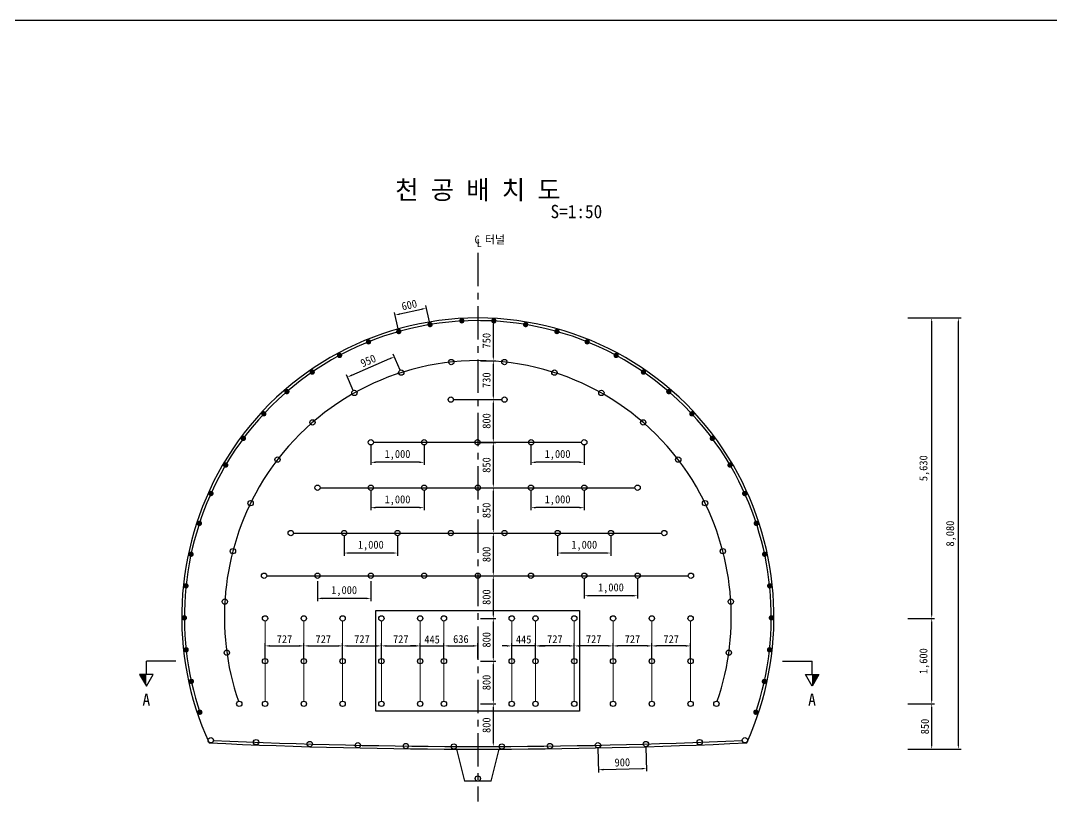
# Model space of a CAD drawing. Header units: millimetres. Extents: x -114429 to 52969, y -22900 to 28700.
# Drawn here: x -37170 to -17851, y 13958 to 28700 of the extents above; entities that cross this region are included whole.
import ezdxf
from ezdxf.enums import TextEntityAlignment as Align

# ---------------------------------------------------------------- set-up
doc = ezdxf.new("R2010")
doc.units = ezdxf.units.MM
doc.header["$LTSCALE"] = 500
doc.header["$PDMODE"] = 1
doc.linetypes.add('A-CENTR01', pattern=[2, 1.25, -0.25, 0.25, -0.25])
for name, color, linetype in [('CS-BLST', 4, 'Continuous'), ('CS-BLST-LIN1', 2, 'Continuous'), ('CS-BLST-LIN3', 2, 'Continuous'), ('CS-BLST-TEX1', 6, 'Continuous'), ('CS-CNTL', 1, 'A-CENTR01'), ('CS-DIMS', 1, 'Continuous'), ('CS-EXCV', 3, 'E-DIGLN01'), ('CS-MISC', 2, 'Continuous'), ('CS-SYMB', 2, 'Continuous'), ('CS-TEX1', 6, 'Continuous'), ('CS-TEXT', 3, 'Continuous'), ('CX-PAPR', 2, 'Continuous')]:
    doc.layers.add(name, color=color, linetype=linetype)
doc.styles.add('굴림체', font='')
doc.styles.get('굴림체').set_extended_font_data('GulimChe')
doc.linetypes.add('E-DIGLN01', pattern='A,0.9,-0.2,[19,kscals.shx,S=0.1,R=180,X=0,Y=0],0.9', length=2)
doc.dimstyles.new('DIM01-50', dxfattribs={"dimscale": 50, "dimtxt": 3, "dimasz": 1.8, "dimexe": 1, "dimexo": 1, "dimgap": 1, "dimtad": 1, "dimdec": 0, "dimzin": 9, "dimdsep": 46, "dimlunit": 6, "dimtxsty": '굴림체', "dimcen": 2.5, "dimclrt": 3, "dimadec": 4, "dimazin": 0, "dimtfac": 1, "dimtdec": 0, "dimtmove": 2, "dimatfit": 3, "dimfxl": 1, "dimtolj": 1, "dimtzin": 0, "dimarcsym": 0})

# ---------------------------------------------------------------- blocks, each defined once
blk = doc.blocks.new('*D493')
at = {"layer": 'CS-DIMS', "color": 0, "lineweight": -2, "transparency": 16777216}
for p, q in [((-28550, 18298), (-28260, 18298)), ((-28310, 18208), (-28310, 17588)), ((-28550, 17498), (-28260, 17498))]:
    blk.add_line(p, q, dxfattribs=at)
at = {"layer": 'CS-DIMS', "color": 0, "transparency": 16777216}
for points in [[(-28325, 18208), (-28295, 18208), (-28310, 18298)], [(-28325, 17588), (-28295, 17588), (-28310, 17498)]]:
    blk.add_solid(points, dxfattribs=at)
at = {"layer": 'Defpoints', "color": 0, "transparency": 16777216}
for p in [(-28600, 18298), (-28600, 17498), (-28310, 17498)]:
    blk.add_point(p, dxfattribs=at)
at = {"layer": 'CS-DIMS', "color": 3, "transparency": 16777216, "insert": (-28437, 17898), "char_height": 150, "attachment_point": 5, "rotation": 90, "style": '굴림체'}
blk.add_mtext('\\A1;800', dxfattribs=at)
blk = doc.blocks.new('SECB_L1')
at = {"layer": 'CS-SYMB'}
for p in [(-11.1, 4.99), (0, 0)]:
    blk.add_line(p, (-11.1, 0), dxfattribs=at)
blk.add_lwpolyline([(-11.1, 9.41), (-8.6, 4.99), (-13.6, 4.99)], close=True, dxfattribs=at)
blk.add_solid([(-11.1, 9.41), (-11.1, 9.41), (-11.1, 4.99), (-13.6, 4.99)], dxfattribs=at)
at = {"layer": 'CS-TEX1', "style": '굴림체', "flags": 4}
for tag, rotation in [('A_090', 270), ('A_270', 90), ('A_180', 180)]:
    blk.add_attdef(tag, text='', height=5, rotation=rotation, dxfattribs=at).set_placement((-10.79, 14), align=Align.MIDDLE)
blk.add_attdef('A_000', text='', height=4.5, dxfattribs=at).set_placement((-11.1, 14.41), align=Align.MIDDLE)
blk = doc.blocks.new('*D494')
at = {"layer": 'CS-DIMS', "color": 0, "lineweight": -2, "transparency": 16777216}
for p, q in [((-28550, 16698), (-28260, 16698)), ((-28310, 16608), (-28310, 15988)), ((-28550, 15898), (-28260, 15898))]:
    blk.add_line(p, q, dxfattribs=at)
at = {"layer": 'CS-DIMS', "color": 0, "transparency": 16777216}
for points in [[(-28325, 16608), (-28295, 16608), (-28310, 16698)], [(-28325, 15988), (-28295, 15988), (-28310, 15898)]]:
    blk.add_solid(points, dxfattribs=at)
at = {"layer": 'Defpoints', "color": 0, "transparency": 16777216}
for p in [(-28600, 16698), (-28600, 15898), (-28310, 15898)]:
    blk.add_point(p, dxfattribs=at)
at = {"layer": 'CS-DIMS', "color": 3, "transparency": 16777216, "insert": (-28437, 16298), "char_height": 150, "attachment_point": 5, "rotation": 90, "style": '굴림체'}
blk.add_mtext('\\A1;800', dxfattribs=at)
blk = doc.blocks.new('*D495')
at = {"layer": 'CS-DIMS', "color": 0, "lineweight": -2, "transparency": 16777216}
for p, q in [((-28550, 17498), (-28260, 17498)), ((-28310, 17408), (-28310, 16788)), ((-28550, 16698), (-28260, 16698))]:
    blk.add_line(p, q, dxfattribs=at)
at = {"layer": 'CS-DIMS', "color": 0, "transparency": 16777216}
for points in [[(-28325, 17408), (-28295, 17408), (-28310, 17498)], [(-28325, 16788), (-28295, 16788), (-28310, 16698)]]:
    blk.add_solid(points, dxfattribs=at)
at = {"layer": 'Defpoints', "color": 0, "transparency": 16777216}
for p in [(-28600, 17498), (-28600, 16698), (-28310, 16698)]:
    blk.add_point(p, dxfattribs=at)
at = {"layer": 'CS-DIMS', "color": 3, "transparency": 16777216, "insert": (-28437, 17098), "char_height": 150, "attachment_point": 5, "rotation": 90, "style": '굴림체'}
blk.add_mtext('\\A1;800', dxfattribs=at)
blk = doc.blocks.new('*D496')
at = {"layer": 'CS-DIMS', "color": 0, "lineweight": -2, "transparency": 16777216}
for p, q in [((-31861, 16748), (-31861, 17034)), ((-31134, 16748), (-31134, 17034)), ((-31771, 16984), (-31224, 16984))]:
    blk.add_line(p, q, dxfattribs=at)
at = {"layer": 'CS-DIMS', "color": 0, "transparency": 16777216}
for points in [[(-31771, 16999), (-31771, 16969), (-31861, 16984)], [(-31224, 16999), (-31224, 16969), (-31134, 16984)]]:
    blk.add_solid(points, dxfattribs=at)
at = {"layer": 'Defpoints', "color": 0, "transparency": 16777216}
for p in [(-31134, 16984), (-31861, 16698), (-31134, 16698)]:
    blk.add_point(p, dxfattribs=at)
at = {"layer": 'CS-DIMS', "color": 3, "transparency": 16777216, "insert": (-31497, 17111), "char_height": 150, "attachment_point": 5, "style": '굴림체'}
blk.add_mtext('\\A1;727', dxfattribs=at)
blk = doc.blocks.new('*D497')
at = {"layer": 'CS-DIMS', "color": 0, "lineweight": -2, "transparency": 16777216}
for p, q in [((-30092, 22923), (-30161, 23232)), ((-30062, 23203), (-29653, 23294)), ((-29507, 23054), (-29576, 23362))]:
    blk.add_line(p, q, dxfattribs=at)
at = {"layer": 'CS-DIMS', "color": 0, "transparency": 16777216}
for points in [[(-30066, 23217), (-30059, 23188), (-30150, 23183)], [(-29656, 23309), (-29649, 23279), (-29565, 23313)]]:
    blk.add_solid(points, dxfattribs=at)
at = {"layer": 'Defpoints', "color": 0, "transparency": 16777216}
for p in [(-29565, 23313), (-29496, 23005), (-30081, 22874)]:
    blk.add_point(p, dxfattribs=at)
at = {"layer": 'CS-DIMS', "color": 3, "transparency": 16777216, "insert": (-29885, 23372), "char_height": 150, "attachment_point": 5, "rotation": 12.5481, "style": '굴림체'}
blk.add_mtext('\\A1;600', dxfattribs=at)
blk = doc.blocks.new('*D498')
at = {"layer": 'CS-DIMS', "color": 0, "lineweight": -2, "transparency": 16777216}
for p, q in [((-30056, 22151), (-30185, 22448)), ((-30961, 22056), (-30247, 22366)), ((-30935, 21769), (-31064, 22066))]:
    blk.add_line(p, q, dxfattribs=at)
at = {"layer": 'CS-DIMS', "color": 0, "transparency": 16777216}
for points in [[(-30253, 22380), (-30241, 22352), (-30165, 22402)], [(-30967, 22070), (-30955, 22042), (-31044, 22020)]]:
    blk.add_solid(points, dxfattribs=at)
at = {"layer": 'Defpoints', "color": 0, "transparency": 16777216}
for p in [(-30165, 22402), (-30036, 22105), (-30915, 21723)]:
    blk.add_point(p, dxfattribs=at)
at = {"layer": 'CS-DIMS', "color": 3, "transparency": 16777216, "insert": (-30655, 22327), "char_height": 150, "attachment_point": 5, "rotation": 23.4854, "style": '굴림체'}
blk.add_mtext('\\A1;950', dxfattribs=at)
blk = doc.blocks.new('*D500')
at = {"layer": 'CS-DIMS', "color": 0, "lineweight": -2, "transparency": 16777216}
for p, q in [((-28550, 15898), (-28260, 15898)), ((-28310, 15808), (-28310, 15188)), ((-28550, 15098), (-28260, 15098))]:
    blk.add_line(p, q, dxfattribs=at)
at = {"layer": 'CS-DIMS', "color": 0, "transparency": 16777216}
for points in [[(-28325, 15808), (-28295, 15808), (-28310, 15898)], [(-28325, 15188), (-28295, 15188), (-28310, 15098)]]:
    blk.add_solid(points, dxfattribs=at)
at = {"layer": 'Defpoints', "color": 0, "transparency": 16777216}
for p in [(-28600, 15898), (-28600, 15098), (-28310, 15098)]:
    blk.add_point(p, dxfattribs=at)
at = {"layer": 'CS-DIMS', "color": 3, "transparency": 16777216, "insert": (-28437, 15498), "char_height": 150, "attachment_point": 5, "rotation": 90, "style": '굴림체'}
blk.add_mtext('\\A1;800', dxfattribs=at)
blk = doc.blocks.new('*D504')
at = {"layer": 'CS-DIMS', "color": 0, "lineweight": -2, "transparency": 16777216}
for p, q in [((-20544, 15898), (-20044, 15898)), ((-20094, 15138), (-20094, 15808)), ((-20544, 15048), (-20044, 15048))]:
    blk.add_line(p, q, dxfattribs=at)
at = {"layer": 'CS-DIMS', "color": 0, "transparency": 16777216}
for points in [[(-20109, 15808), (-20079, 15808), (-20094, 15898)], [(-20109, 15138), (-20079, 15138), (-20094, 15048)]]:
    blk.add_solid(points, dxfattribs=at)
at = {"layer": 'Defpoints', "color": 0, "transparency": 16777216}
for p in [(-20594, 15898), (-20094, 15898), (-20594, 15048)]:
    blk.add_point(p, dxfattribs=at)
at = {"layer": 'CS-DIMS', "color": 3, "transparency": 16777216, "insert": (-20221, 15473), "char_height": 150, "attachment_point": 5, "rotation": 90, "style": '굴림체'}
blk.add_mtext('\\A1;850', dxfattribs=at)
blk = doc.blocks.new('*D505')
at = {"layer": 'CS-DIMS', "color": 0, "lineweight": -2, "transparency": 16777216}
for p, q in [((-20044, 23128), (-19544, 23128)), ((-19594, 15138), (-19594, 23038)), ((-20044, 15048), (-19544, 15048))]:
    blk.add_line(p, q, dxfattribs=at)
at = {"layer": 'CS-DIMS', "color": 0, "transparency": 16777216}
for points in [[(-19609, 23038), (-19579, 23038), (-19594, 23128)], [(-19609, 15138), (-19579, 15138), (-19594, 15048)]]:
    blk.add_solid(points, dxfattribs=at)
at = {"layer": 'Defpoints', "color": 0, "transparency": 16777216}
for p in [(-20094, 23128), (-19594, 23128), (-20094, 15048)]:
    blk.add_point(p, dxfattribs=at)
at = {"layer": 'CS-DIMS', "color": 3, "transparency": 16777216, "insert": (-19730, 19088), "char_height": 150, "attachment_point": 5, "rotation": 90, "style": '굴림체'}
blk.add_mtext('\\A1;8,080', dxfattribs=at)
blk = doc.blocks.new('*D506')
at = {"layer": 'CS-DIMS', "color": 0, "lineweight": -2, "transparency": 16777216}
for p, q in [((-20544, 17498), (-20044, 17498)), ((-20094, 15988), (-20094, 17408)), ((-20544, 15898), (-20044, 15898))]:
    blk.add_line(p, q, dxfattribs=at)
at = {"layer": 'CS-DIMS', "color": 0, "transparency": 16777216}
for points in [[(-20109, 17408), (-20079, 17408), (-20094, 17498)], [(-20109, 15988), (-20079, 15988), (-20094, 15898)]]:
    blk.add_solid(points, dxfattribs=at)
at = {"layer": 'Defpoints', "color": 0, "transparency": 16777216}
for p in [(-20594, 17498), (-20094, 17498), (-20594, 15898)]:
    blk.add_point(p, dxfattribs=at)
at = {"layer": 'CS-DIMS', "color": 3, "transparency": 16777216, "insert": (-20230, 16698), "char_height": 150, "attachment_point": 5, "rotation": 90, "style": '굴림체'}
blk.add_mtext('\\A1;1,600', dxfattribs=at)
blk = doc.blocks.new('*D507')
at = {"layer": 'CS-DIMS', "color": 0, "lineweight": -2, "transparency": 16777216}
for p, q in [((-20544, 23128), (-20044, 23128)), ((-20094, 17588), (-20094, 23038)), ((-20544, 17498), (-20044, 17498))]:
    blk.add_line(p, q, dxfattribs=at)
at = {"layer": 'CS-DIMS', "color": 0, "transparency": 16777216}
for points in [[(-20109, 23038), (-20079, 23038), (-20094, 23128)], [(-20109, 17588), (-20079, 17588), (-20094, 17498)]]:
    blk.add_solid(points, dxfattribs=at)
at = {"layer": 'Defpoints', "color": 0, "transparency": 16777216}
for p in [(-20594, 23128), (-20094, 23128), (-20594, 17498)]:
    blk.add_point(p, dxfattribs=at)
at = {"layer": 'CS-DIMS', "color": 3, "transparency": 16777216, "insert": (-20230, 20313), "char_height": 150, "attachment_point": 5, "rotation": 90, "style": '굴림체'}
blk.add_mtext('\\A1;5,630', dxfattribs=at)
blk = doc.blocks.new('*D508')
at = {"layer": 'CS-DIMS', "color": 0, "lineweight": -2, "transparency": 16777216}
for p, q in [((-27106, 19048), (-27106, 18674)), ((-26106, 19048), (-26106, 18674)), ((-26196, 18724), (-27016, 18724))]:
    blk.add_line(p, q, dxfattribs=at)
at = {"layer": 'CS-DIMS', "color": 0, "transparency": 16777216}
for points in [[(-27016, 18739), (-27016, 18709), (-27106, 18724)], [(-26196, 18739), (-26196, 18709), (-26106, 18724)]]:
    blk.add_solid(points, dxfattribs=at)
at = {"layer": 'Defpoints', "color": 0, "transparency": 16777216}
for p in [(-27106, 19098), (-26106, 19098), (-27106, 18724)]:
    blk.add_point(p, dxfattribs=at)
at = {"layer": 'CS-DIMS', "color": 3, "transparency": 16777216, "insert": (-26606, 18861), "char_height": 150, "attachment_point": 5, "style": '굴림체'}
blk.add_mtext('\\A1;1,000', dxfattribs=at)
blk = doc.blocks.new('*D509')
at = {"layer": 'CS-DIMS', "color": 0, "lineweight": -2, "transparency": 16777216}
for p, q in [((-28550, 19098), (-28260, 19098)), ((-28310, 19008), (-28310, 18388)), ((-28550, 18298), (-28260, 18298))]:
    blk.add_line(p, q, dxfattribs=at)
at = {"layer": 'CS-DIMS', "color": 0, "transparency": 16777216}
for points in [[(-28325, 19008), (-28295, 19008), (-28310, 19098)], [(-28325, 18388), (-28295, 18388), (-28310, 18298)]]:
    blk.add_solid(points, dxfattribs=at)
at = {"layer": 'Defpoints', "color": 0, "transparency": 16777216}
for p in [(-28600, 19098), (-28600, 18298), (-28310, 18298)]:
    blk.add_point(p, dxfattribs=at)
at = {"layer": 'CS-DIMS', "color": 3, "transparency": 16777216, "insert": (-28437, 18698), "char_height": 150, "attachment_point": 5, "rotation": 90, "style": '굴림체'}
blk.add_mtext('\\A1;800', dxfattribs=at)
blk = doc.blocks.new('*D510')
at = {"layer": 'CS-DIMS', "color": 0, "lineweight": -2, "transparency": 16777216}
for p, q in [((-28550, 19948), (-28260, 19948)), ((-28310, 19858), (-28310, 19188)), ((-28550, 19098), (-28260, 19098))]:
    blk.add_line(p, q, dxfattribs=at)
at = {"layer": 'CS-DIMS', "color": 0, "transparency": 16777216}
for points in [[(-28325, 19858), (-28295, 19858), (-28310, 19948)], [(-28325, 19188), (-28295, 19188), (-28310, 19098)]]:
    blk.add_solid(points, dxfattribs=at)
at = {"layer": 'Defpoints', "color": 0, "transparency": 16777216}
for p in [(-28600, 19948), (-28600, 19098), (-28310, 19098)]:
    blk.add_point(p, dxfattribs=at)
at = {"layer": 'CS-DIMS', "color": 3, "transparency": 16777216, "insert": (-28437, 19523), "char_height": 150, "attachment_point": 5, "rotation": 90, "style": '굴림체'}
blk.add_mtext('\\A1;850', dxfattribs=at)
blk = doc.blocks.new('*D511')
at = {"layer": 'CS-DIMS', "color": 0, "lineweight": -2, "transparency": 16777216}
for p, q in [((-28550, 21598), (-28260, 21598)), ((-28310, 21508), (-28310, 20888)), ((-28550, 20798), (-28260, 20798))]:
    blk.add_line(p, q, dxfattribs=at)
at = {"layer": 'CS-DIMS', "color": 0, "transparency": 16777216}
for points in [[(-28325, 21508), (-28295, 21508), (-28310, 21598)], [(-28325, 20888), (-28295, 20888), (-28310, 20798)]]:
    blk.add_solid(points, dxfattribs=at)
at = {"layer": 'Defpoints', "color": 0, "transparency": 16777216}
for p in [(-28600, 21598), (-28600, 20798), (-28310, 20798)]:
    blk.add_point(p, dxfattribs=at)
at = {"layer": 'CS-DIMS', "color": 3, "transparency": 16777216, "insert": (-28437, 21198), "char_height": 150, "attachment_point": 5, "rotation": 90, "style": '굴림체'}
blk.add_mtext('\\A1;800', dxfattribs=at)
blk = doc.blocks.new('*D512')
at = {"layer": 'CS-DIMS', "color": 0, "lineweight": -2, "transparency": 16777216}
for p, q in [((-28550, 20798), (-28260, 20798)), ((-28310, 20708), (-28310, 20038)), ((-28550, 19948), (-28260, 19948))]:
    blk.add_line(p, q, dxfattribs=at)
at = {"layer": 'CS-DIMS', "color": 0, "transparency": 16777216}
for points in [[(-28325, 20708), (-28295, 20708), (-28310, 20798)], [(-28325, 20038), (-28295, 20038), (-28310, 19948)]]:
    blk.add_solid(points, dxfattribs=at)
at = {"layer": 'Defpoints', "color": 0, "transparency": 16777216}
for p in [(-28600, 20798), (-28600, 19948), (-28310, 19948)]:
    blk.add_point(p, dxfattribs=at)
at = {"layer": 'CS-DIMS', "color": 3, "transparency": 16777216, "insert": (-28437, 20373), "char_height": 150, "attachment_point": 5, "rotation": 90, "style": '굴림체'}
blk.add_mtext('\\A1;850', dxfattribs=at)
blk = doc.blocks.new('*D513')
at = {"layer": 'CS-DIMS', "color": 0, "lineweight": -2, "transparency": 16777216}
for p, q in [((-28550, 22328), (-28260, 22328)), ((-28310, 22238), (-28310, 21688)), ((-28550, 21598), (-28260, 21598))]:
    blk.add_line(p, q, dxfattribs=at)
at = {"layer": 'CS-DIMS', "color": 0, "transparency": 16777216}
for points in [[(-28325, 22238), (-28295, 22238), (-28310, 22328)], [(-28325, 21688), (-28295, 21688), (-28310, 21598)]]:
    blk.add_solid(points, dxfattribs=at)
at = {"layer": 'Defpoints', "color": 0, "transparency": 16777216}
for p in [(-28600, 22328), (-28600, 21598), (-28310, 21598)]:
    blk.add_point(p, dxfattribs=at)
at = {"layer": 'CS-DIMS', "color": 3, "transparency": 16777216, "insert": (-28437, 21963), "char_height": 150, "attachment_point": 5, "rotation": 90, "style": '굴림체'}
blk.add_mtext('\\A1;730', dxfattribs=at)
blk = doc.blocks.new('*D514')
at = {"layer": 'CS-DIMS', "color": 0, "lineweight": -2, "transparency": 16777216}
for p, q in [((-28550, 23078), (-28260, 23078)), ((-28310, 22988), (-28310, 22418)), ((-28550, 22328), (-28260, 22328))]:
    blk.add_line(p, q, dxfattribs=at)
at = {"layer": 'CS-DIMS', "color": 0, "transparency": 16777216}
for points in [[(-28325, 22988), (-28295, 22988), (-28310, 23078)], [(-28325, 22418), (-28295, 22418), (-28310, 22328)]]:
    blk.add_solid(points, dxfattribs=at)
at = {"layer": 'Defpoints', "color": 0, "transparency": 16777216}
for p in [(-28600, 23078), (-28600, 22328), (-28310, 22328)]:
    blk.add_point(p, dxfattribs=at)
at = {"layer": 'CS-DIMS', "color": 3, "transparency": 16777216, "insert": (-28437, 22703), "char_height": 150, "attachment_point": 5, "rotation": 90, "style": '굴림체'}
blk.add_mtext('\\A1;750', dxfattribs=at)
blk = doc.blocks.new('*D515')
at = {"layer": 'CS-DIMS', "color": 0, "lineweight": -2, "transparency": 16777216}
for p, q in [((-26349, 15072), (-26337, 14613)), ((-25449, 15095), (-25437, 14636)), ((-26248, 14666), (-25528, 14684))]:
    blk.add_line(p, q, dxfattribs=at)
at = {"layer": 'CS-DIMS', "color": 0, "transparency": 16777216}
for points in [[(-25529, 14699), (-25528, 14669), (-25438, 14686)], [(-26249, 14681), (-26248, 14651), (-26338, 14663)]]:
    blk.add_solid(points, dxfattribs=at)
at = {"layer": 'Defpoints', "color": 0, "transparency": 16777216}
for p in [(-26350, 15122), (-25450, 15145), (-25438, 14686)]:
    blk.add_point(p, dxfattribs=at)
at = {"layer": 'CS-DIMS', "color": 3, "transparency": 16777216, "insert": (-25892, 14801), "char_height": 150, "attachment_point": 5, "rotation": 1.4364, "style": '굴림체'}
blk.add_mtext('\\A1;900', dxfattribs=at)
blk = doc.blocks.new('*D516')
at = {"layer": 'CS-DIMS', "color": 0, "lineweight": -2, "transparency": 16777216}
for p, q in [((-31134, 16748), (-31134, 17034)), ((-30407, 16748), (-30407, 17034)), ((-31044, 16984), (-30497, 16984))]:
    blk.add_line(p, q, dxfattribs=at)
at = {"layer": 'CS-DIMS', "color": 0, "transparency": 16777216}
for points in [[(-31044, 16999), (-31044, 16969), (-31134, 16984)], [(-30497, 16999), (-30497, 16969), (-30407, 16984)]]:
    blk.add_solid(points, dxfattribs=at)
at = {"layer": 'Defpoints', "color": 0, "transparency": 16777216}
for p in [(-30407, 16984), (-31134, 16698), (-30407, 16698)]:
    blk.add_point(p, dxfattribs=at)
at = {"layer": 'CS-DIMS', "color": 3, "transparency": 16777216, "insert": (-30771, 17111), "char_height": 150, "attachment_point": 5, "style": '굴림체'}
blk.add_mtext('\\A1;727', dxfattribs=at)
blk = doc.blocks.new('*D517')
at = {"layer": 'CS-DIMS', "color": 0, "lineweight": -2, "transparency": 16777216}
for p, q in [((-30407, 16748), (-30407, 17034)), ((-29680, 16748), (-29680, 17034)), ((-30317, 16984), (-29770, 16984))]:
    blk.add_line(p, q, dxfattribs=at)
at = {"layer": 'CS-DIMS', "color": 0, "transparency": 16777216}
for points in [[(-30317, 16999), (-30317, 16969), (-30407, 16984)], [(-29770, 16999), (-29770, 16969), (-29680, 16984)]]:
    blk.add_solid(points, dxfattribs=at)
at = {"layer": 'Defpoints', "color": 0, "transparency": 16777216}
for p in [(-29680, 16984), (-30407, 16698), (-29680, 16698)]:
    blk.add_point(p, dxfattribs=at)
at = {"layer": 'CS-DIMS', "color": 3, "transparency": 16777216, "insert": (-30044, 17111), "char_height": 150, "attachment_point": 5, "style": '굴림체'}
blk.add_mtext('\\A1;727', dxfattribs=at)
blk = doc.blocks.new('*D518')
at = {"layer": 'CS-DIMS', "color": 0, "lineweight": -2, "transparency": 16777216}
for p, q in [((-29680, 16748), (-29680, 17034)), ((-29236, 16748), (-29236, 17034)), ((-29770, 16984), (-29860, 16984)), ((-29680, 16984), (-29236, 16984)), ((-29146, 16984), (-29056, 16984))]:
    blk.add_line(p, q, dxfattribs=at)
at = {"layer": 'CS-DIMS', "color": 0, "transparency": 16777216}
for points in [[(-29770, 16999), (-29770, 16969), (-29680, 16984)], [(-29146, 16999), (-29146, 16969), (-29236, 16984)]]:
    blk.add_solid(points, dxfattribs=at)
at = {"layer": 'Defpoints', "color": 0, "transparency": 16777216}
for p in [(-29236, 16984), (-29680, 16698), (-29236, 16698)]:
    blk.add_point(p, dxfattribs=at)
at = {"layer": 'CS-DIMS', "color": 3, "transparency": 16777216, "insert": (-29458, 17104), "char_height": 150, "attachment_point": 5, "style": '굴림체'}
blk.add_mtext('\\A1;445', dxfattribs=at)
blk = doc.blocks.new('*D519')
at = {"layer": 'CS-DIMS', "color": 0, "lineweight": -2, "transparency": 16777216}
for p, q in [((-29236, 16748), (-29236, 17034)), ((-28600, 16748), (-28600, 17034)), ((-29146, 16984), (-28690, 16984))]:
    blk.add_line(p, q, dxfattribs=at)
at = {"layer": 'CS-DIMS', "color": 0, "transparency": 16777216}
for points in [[(-29146, 16999), (-29146, 16969), (-29236, 16984)], [(-28690, 16999), (-28690, 16969), (-28600, 16984)]]:
    blk.add_solid(points, dxfattribs=at)
at = {"layer": 'Defpoints', "color": 0, "transparency": 16777216}
for p in [(-28600, 16984), (-29236, 16698), (-28600, 16698)]:
    blk.add_point(p, dxfattribs=at)
at = {"layer": 'CS-DIMS', "color": 3, "transparency": 16777216, "insert": (-28918, 17111), "char_height": 150, "attachment_point": 5, "style": '굴림체'}
blk.add_mtext('\\A1;636', dxfattribs=at)
blk = doc.blocks.new('*D520')
at = {"layer": 'CS-DIMS', "color": 0, "lineweight": -2, "transparency": 16777216}
for p, q in [((-32588, 16748), (-32588, 17034)), ((-31861, 16748), (-31861, 17034)), ((-32498, 16984), (-31951, 16984))]:
    blk.add_line(p, q, dxfattribs=at)
at = {"layer": 'CS-DIMS', "color": 0, "transparency": 16777216}
for points in [[(-32498, 16999), (-32498, 16969), (-32588, 16984)], [(-31951, 16999), (-31951, 16969), (-31861, 16984)]]:
    blk.add_solid(points, dxfattribs=at)
at = {"layer": 'Defpoints', "color": 0, "transparency": 16777216}
for p in [(-31861, 16984), (-32588, 16698), (-31861, 16698)]:
    blk.add_point(p, dxfattribs=at)
at = {"layer": 'CS-DIMS', "color": 3, "transparency": 16777216, "insert": (-32224, 17111), "char_height": 150, "attachment_point": 5, "style": '굴림체'}
blk.add_mtext('\\A1;727', dxfattribs=at)
blk = doc.blocks.new('*D521')
at = {"layer": 'CS-DIMS', "color": 0, "lineweight": -2, "transparency": 16777216}
for p, q in [((-31606, 18198), (-31606, 17824)), ((-30606, 18198), (-30606, 17824)), ((-30696, 17874), (-31516, 17874))]:
    blk.add_line(p, q, dxfattribs=at)
at = {"layer": 'CS-DIMS', "color": 0, "transparency": 16777216}
for points in [[(-31516, 17889), (-31516, 17859), (-31606, 17874)], [(-30696, 17889), (-30696, 17859), (-30606, 17874)]]:
    blk.add_solid(points, dxfattribs=at)
at = {"layer": 'Defpoints', "color": 0, "transparency": 16777216}
for p in [(-31606, 18248), (-30606, 18248), (-31606, 17874)]:
    blk.add_point(p, dxfattribs=at)
at = {"layer": 'CS-DIMS', "color": 3, "transparency": 16777216, "insert": (-31106, 18011), "char_height": 150, "attachment_point": 5, "style": '굴림체'}
blk.add_mtext('\\A1;1,000', dxfattribs=at)
blk = doc.blocks.new('*D522')
at = {"layer": 'CS-DIMS', "color": 0, "lineweight": -2, "transparency": 16777216}
for p, q in [((-31106, 19048), (-31106, 18674)), ((-30106, 19048), (-30106, 18674)), ((-30196, 18724), (-31016, 18724))]:
    blk.add_line(p, q, dxfattribs=at)
at = {"layer": 'CS-DIMS', "color": 0, "transparency": 16777216}
for points in [[(-31016, 18739), (-31016, 18709), (-31106, 18724)], [(-30196, 18739), (-30196, 18709), (-30106, 18724)]]:
    blk.add_solid(points, dxfattribs=at)
at = {"layer": 'Defpoints', "color": 0, "transparency": 16777216}
for p in [(-31106, 19098), (-30106, 19098), (-31106, 18724)]:
    blk.add_point(p, dxfattribs=at)
at = {"layer": 'CS-DIMS', "color": 3, "transparency": 16777216, "insert": (-30606, 18861), "char_height": 150, "attachment_point": 5, "style": '굴림체'}
blk.add_mtext('\\A1;1,000', dxfattribs=at)
blk = doc.blocks.new('*D523')
at = {"layer": 'CS-DIMS', "color": 0, "lineweight": -2, "transparency": 16777216}
for p, q in [((-30606, 19898), (-30606, 19524)), ((-29606, 19898), (-29606, 19524)), ((-29696, 19574), (-30516, 19574))]:
    blk.add_line(p, q, dxfattribs=at)
at = {"layer": 'CS-DIMS', "color": 0, "transparency": 16777216}
for points in [[(-30516, 19589), (-30516, 19559), (-30606, 19574)], [(-29696, 19589), (-29696, 19559), (-29606, 19574)]]:
    blk.add_solid(points, dxfattribs=at)
at = {"layer": 'Defpoints', "color": 0, "transparency": 16777216}
for p in [(-30606, 19948), (-29606, 19948), (-30606, 19574)]:
    blk.add_point(p, dxfattribs=at)
at = {"layer": 'CS-DIMS', "color": 3, "transparency": 16777216, "insert": (-30106, 19711), "char_height": 150, "attachment_point": 5, "style": '굴림체'}
blk.add_mtext('\\A1;1,000', dxfattribs=at)
blk = doc.blocks.new('*D524')
at = {"layer": 'CS-DIMS', "color": 0, "lineweight": -2, "transparency": 16777216}
for p, q in [((-30606, 20749), (-30606, 20374)), ((-29606, 20749), (-29606, 20374)), ((-29696, 20424), (-30516, 20424))]:
    blk.add_line(p, q, dxfattribs=at)
at = {"layer": 'CS-DIMS', "color": 0, "transparency": 16777216}
for points in [[(-30516, 20439), (-30516, 20409), (-30606, 20424)], [(-29696, 20439), (-29696, 20409), (-29606, 20424)]]:
    blk.add_solid(points, dxfattribs=at)
at = {"layer": 'Defpoints', "color": 0, "transparency": 16777216}
for p in [(-30606, 20799), (-29606, 20799), (-30606, 20424)]:
    blk.add_point(p, dxfattribs=at)
at = {"layer": 'CS-DIMS', "color": 3, "transparency": 16777216, "insert": (-30106, 20561), "char_height": 150, "attachment_point": 5, "style": '굴림체'}
blk.add_mtext('\\A1;1,000', dxfattribs=at)
blk = doc.blocks.new('*D525')
at = {"layer": 'CS-DIMS', "color": 0, "lineweight": -2, "transparency": 16777216}
for p, q in [((-27606, 20749), (-27606, 20374)), ((-26606, 20749), (-26606, 20374)), ((-26696, 20424), (-27516, 20424))]:
    blk.add_line(p, q, dxfattribs=at)
at = {"layer": 'CS-DIMS', "color": 0, "transparency": 16777216}
for points in [[(-27516, 20439), (-27516, 20409), (-27606, 20424)], [(-26696, 20439), (-26696, 20409), (-26606, 20424)]]:
    blk.add_solid(points, dxfattribs=at)
at = {"layer": 'Defpoints', "color": 0, "transparency": 16777216}
for p in [(-27606, 20799), (-26606, 20799), (-27606, 20424)]:
    blk.add_point(p, dxfattribs=at)
at = {"layer": 'CS-DIMS', "color": 3, "transparency": 16777216, "insert": (-27106, 20561), "char_height": 150, "attachment_point": 5, "style": '굴림체'}
blk.add_mtext('\\A1;1,000', dxfattribs=at)
blk = doc.blocks.new('*D526')
at = {"layer": 'CS-DIMS', "color": 0, "lineweight": -2, "transparency": 16777216}
for p, q in [((-27606, 19898), (-27606, 19524)), ((-26606, 19898), (-26606, 19524)), ((-26696, 19574), (-27516, 19574))]:
    blk.add_line(p, q, dxfattribs=at)
at = {"layer": 'CS-DIMS', "color": 0, "transparency": 16777216}
for points in [[(-27516, 19589), (-27516, 19559), (-27606, 19574)], [(-26696, 19589), (-26696, 19559), (-26606, 19574)]]:
    blk.add_solid(points, dxfattribs=at)
at = {"layer": 'Defpoints', "color": 0, "transparency": 16777216}
for p in [(-27606, 19948), (-26606, 19948), (-27606, 19574)]:
    blk.add_point(p, dxfattribs=at)
at = {"layer": 'CS-DIMS', "color": 3, "transparency": 16777216, "insert": (-27106, 19711), "char_height": 150, "attachment_point": 5, "style": '굴림체'}
blk.add_mtext('\\A1;1,000', dxfattribs=at)
blk = doc.blocks.new('*D527')
at = {"layer": 'CS-DIMS', "color": 0, "lineweight": -2, "transparency": 16777216}
for p, q in [((-26606, 18248), (-26606, 17874)), ((-25606, 18248), (-25606, 17874)), ((-25696, 17924), (-26516, 17924))]:
    blk.add_line(p, q, dxfattribs=at)
at = {"layer": 'CS-DIMS', "color": 0, "transparency": 16777216}
for points in [[(-26516, 17939), (-26516, 17909), (-26606, 17924)], [(-25696, 17939), (-25696, 17909), (-25606, 17924)]]:
    blk.add_solid(points, dxfattribs=at)
at = {"layer": 'Defpoints', "color": 0, "transparency": 16777216}
for p in [(-26606, 18298), (-25606, 18298), (-26606, 17924)]:
    blk.add_point(p, dxfattribs=at)
at = {"layer": 'CS-DIMS', "color": 3, "transparency": 16777216, "insert": (-26106, 18061), "char_height": 150, "attachment_point": 5, "style": '굴림체'}
blk.add_mtext('\\A1;1,000', dxfattribs=at)
blk = doc.blocks.new('*D528')
at = {"layer": 'CS-DIMS', "color": 0, "lineweight": -2, "transparency": 16777216}
for p, q in [((-26066, 16748), (-26066, 17034)), ((-25339, 16748), (-25339, 17034)), ((-25429, 16984), (-25976, 16984))]:
    blk.add_line(p, q, dxfattribs=at)
at = {"layer": 'CS-DIMS', "color": 0, "transparency": 16777216}
for points in [[(-25976, 16999), (-25976, 16969), (-26066, 16984)], [(-25429, 16999), (-25429, 16969), (-25339, 16984)]]:
    blk.add_solid(points, dxfattribs=at)
at = {"layer": 'Defpoints', "color": 0, "transparency": 16777216}
for p in [(-26066, 16984), (-26066, 16698), (-25339, 16698)]:
    blk.add_point(p, dxfattribs=at)
at = {"layer": 'CS-DIMS', "color": 3, "transparency": 16777216, "insert": (-25703, 17111), "char_height": 150, "attachment_point": 5, "style": '굴림체'}
blk.add_mtext('\\A1;727', dxfattribs=at)
blk = doc.blocks.new('*D529')
at = {"layer": 'CS-DIMS', "color": 0, "lineweight": -2, "transparency": 16777216}
for p, q in [((-26793, 16748), (-26793, 17034)), ((-26066, 16748), (-26066, 17034)), ((-26156, 16984), (-26703, 16984))]:
    blk.add_line(p, q, dxfattribs=at)
at = {"layer": 'CS-DIMS', "color": 0, "transparency": 16777216}
for points in [[(-26703, 16999), (-26703, 16969), (-26793, 16984)], [(-26156, 16999), (-26156, 16969), (-26066, 16984)]]:
    blk.add_solid(points, dxfattribs=at)
at = {"layer": 'Defpoints', "color": 0, "transparency": 16777216}
for p in [(-26793, 16984), (-26793, 16698), (-26066, 16698)]:
    blk.add_point(p, dxfattribs=at)
at = {"layer": 'CS-DIMS', "color": 3, "transparency": 16777216, "insert": (-26429, 17111), "char_height": 150, "attachment_point": 5, "style": '굴림체'}
blk.add_mtext('\\A1;727', dxfattribs=at)
blk = doc.blocks.new('*D530')
at = {"layer": 'CS-DIMS', "color": 0, "lineweight": -2, "transparency": 16777216}
for p, q in [((-27520, 16748), (-27520, 17034)), ((-26793, 16748), (-26793, 17034)), ((-26883, 16984), (-27430, 16984))]:
    blk.add_line(p, q, dxfattribs=at)
at = {"layer": 'CS-DIMS', "color": 0, "transparency": 16777216}
for points in [[(-27430, 16999), (-27430, 16969), (-27520, 16984)], [(-26883, 16999), (-26883, 16969), (-26793, 16984)]]:
    blk.add_solid(points, dxfattribs=at)
at = {"layer": 'Defpoints', "color": 0, "transparency": 16777216}
for p in [(-27520, 16984), (-27520, 16698), (-26793, 16698)]:
    blk.add_point(p, dxfattribs=at)
at = {"layer": 'CS-DIMS', "color": 3, "transparency": 16777216, "insert": (-27156, 17111), "char_height": 150, "attachment_point": 5, "style": '굴림체'}
blk.add_mtext('\\A1;727', dxfattribs=at)
blk = doc.blocks.new('*D531')
at = {"layer": 'CS-DIMS', "color": 0, "lineweight": -2, "transparency": 16777216}
for p, q in [((-27964, 16748), (-27964, 17034)), ((-27520, 16748), (-27520, 17034)), ((-28054, 16984), (-28144, 16984)), ((-27520, 16984), (-27964, 16984)), ((-27430, 16984), (-27340, 16984))]:
    blk.add_line(p, q, dxfattribs=at)
at = {"layer": 'CS-DIMS', "color": 0, "transparency": 16777216}
for points in [[(-28054, 16999), (-28054, 16969), (-27964, 16984)], [(-27430, 16999), (-27430, 16969), (-27520, 16984)]]:
    blk.add_solid(points, dxfattribs=at)
at = {"layer": 'Defpoints', "color": 0, "transparency": 16777216}
for p in [(-27964, 16984), (-27964, 16698), (-27520, 16698)]:
    blk.add_point(p, dxfattribs=at)
at = {"layer": 'CS-DIMS', "color": 3, "transparency": 16777216, "insert": (-27742, 17104), "char_height": 150, "attachment_point": 5, "style": '굴림체'}
blk.add_mtext('\\A1;445', dxfattribs=at)
blk = doc.blocks.new('*D532')
at = {"layer": 'CS-DIMS', "color": 0, "lineweight": -2, "transparency": 16777216}
for p, q in [((-25339, 16748), (-25339, 17034)), ((-24612, 16748), (-24612, 17034)), ((-24702, 16984), (-25249, 16984))]:
    blk.add_line(p, q, dxfattribs=at)
at = {"layer": 'CS-DIMS', "color": 0, "transparency": 16777216}
for points in [[(-25249, 16999), (-25249, 16969), (-25339, 16984)], [(-24702, 16999), (-24702, 16969), (-24612, 16984)]]:
    blk.add_solid(points, dxfattribs=at)
at = {"layer": 'Defpoints', "color": 0, "transparency": 16777216}
for p in [(-25339, 16984), (-25339, 16698), (-24612, 16698)]:
    blk.add_point(p, dxfattribs=at)
at = {"layer": 'CS-DIMS', "color": 3, "transparency": 16777216, "insert": (-24976, 17111), "char_height": 150, "attachment_point": 5, "style": '굴림체'}
blk.add_mtext('\\A1;727', dxfattribs=at)

msp = doc.modelspace()

# ---------------------------------------------------------------- linework, layer by layer
at = {"layer": 'CS-BLST', "lineweight": 0, "const_width": 50}
for points in [[(-29481.1, 23024.7, 1), (-29511.1, 22984.7, 1)], [(-28885, 23094.4, 1), (-28915, 23054.4, 1)], [(-28285, 23094.4, 1), (-28315, 23054.4, 1)], [(-27683.2, 23018.8, 1), (-27724.6, 22990.6, 1)], [(-30068.7, 22895.9, 1), (-30094.2, 22852.9, 1)], [(-27096.4, 22886.2, 1), (-27140.6, 22862.7, 1)], [(-30638.8, 22703.7, 1), (-30659.4, 22658.2, 1)], [(-26527.7, 22690.2, 1), (-26574.1, 22671.7, 1)], [(-31184.4, 22450.4, 1), (-31200, 22402.8, 1)], [(-25983.7, 22433.3, 1), (-26031.9, 22420, 1)], [(-31699.1, 22138.9, 1), (-31709.4, 22090, 1)], [(-25471.1, 22118.4, 1), (-25520.4, 22110.5, 1)], [(-32176.7, 21773.1, 1), (-32181.5, 21723.3, 1)], [(-24995.9, 21749.5, 1), (-25045.8, 21746.9, 1)], [(-32611.5, 21357.3, 1), (-32610.8, 21307.3, 1)], [(-24563.9, 21330.8, 1), (-24613.8, 21333.7, 1)], [(-32998.2, 20896.4, 1), (-32992.1, 20846.8, 1)], [(-24180.2, 20867.4, 1), (-24229.5, 20875.8, 1)], [(-33332.2, 20396.1, 1), (-33320.7, 20347.4, 1)], [(-23849.5, 20364.9, 1), (-23897.6, 20378.6, 1)], [(-33610.2, 19862.6, 1), (-33593.6, 19815.4, 1)], [(-23574.9, 19829.6, 1), (-23621.3, 19848.4, 1)], [(-33829.8, 19302.6, 1), (-33808.3, 19257.4, 1)], [(-23358.9, 19268.2, 1), (-23403, 19291.8, 1)], [(-33988.7, 18722.4, 1), (-33962.5, 18679.8, 1)], [(-23203.8, 18687, 1), (-23245.1, 18715.1, 1)], [(-34084.9, 18128.6, 1), (-34054.3, 18089, 1)], [(-23111.4, 18092.6, 1), (-23149.5, 18125, 1)], [(-34117.4, 17527.9, 1), (-34082.8, 17491.8, 1)], [(-23082.7, 17491.7, 1), (-23117.1, 17528, 1)], [(-34085.8, 16927.1, 1), (-34047.6, 16895, 1)], [(-23118.1, 16891.2, 1), (-23148.5, 16930.9, 1)], [(-33990.5, 16333.2, 1), (-33949.1, 16305.2, 1)], [(-23217.2, 16297.9, 1), (-23243.2, 16340.6, 1)], [(-33832.6, 15752.7, 1), (-33788.4, 15729.4, 1)], [(-23378.9, 15718.4, 1), (-23400.2, 15763.7, 1)]]:
    msp.add_lwpolyline(points, format="xyb", close=True, dxfattribs=at)
at = {"layer": 'CS-BLST'}
for centre in [(-29097.9, 22302.2), (-28102.1, 22302.2), (-30035.8, 22105.3), (-27164.2, 22105.3), (-30914.8, 21723.4), (-29106, 21598.5), (-28100, 21598.5), (-26285.2, 21723.4), (-31698.7, 21172.1), (-25501.3, 21172.1), (-30606, 20798.5), (-29606, 20798.5), (-28606, 20798.5), (-27600, 20798.5), (-26606, 20798.5), (-32355.4, 20474.2), (-24844.6, 20474.2), (-31606, 19948.5), (-30606, 19948.5), (-29606, 19948.5), (-28600, 19948.5), (-27606, 19948.5), (-26606, 19948.5), (-25606, 19948.5), (-32858.4, 19658.3), (-24341.6, 19658.3), (-32106, 19098.5), (-31106, 19098.5), (-30106, 19098.5), (-29106, 19098.5), (-28100, 19098.5), (-27106, 19098.5), (-26106, 19098.5), (-25106, 19098.5), (-33191, 18759.5), (-24009, 18759.5), (-32606, 18298.5), (-31606, 18298.5), (-30606, 18298.5), (-29606, 18298.5), (-28600, 18298.5), (-27606, 18298.5), (-26606, 18298.5), (-25606, 18298.5), (-24606, 18298.5), (-33341.5, 17812.9), (-23858.5, 17812.9), (-32587.7, 17498.5), (-31860.9, 17498.5), (-31134, 17498.5), (-30407.2, 17498.5), (-29680.3, 17498.5), (-29235.6, 17498.5), (-27964.4, 17498.5), (-27519.7, 17498.5), (-26792.8, 17498.5), (-26066, 17498.5), (-25339.1, 17498.5), (-24612.3, 17498.5), (-33304.1, 16855.2), (-23895.9, 16855.2), (-32587.7, 16698.5), (-31860.9, 16698.5), (-31134, 16698.5), (-30407.2, 16698.5), (-29680.3, 16698.5), (-29235.6, 16698.5), (-27964.4, 16698.5), (-27519.7, 16698.5), (-26792.8, 16698.5), (-26066, 16698.5), (-25339.1, 16698.5), (-24612.3, 16698.5), (-33071.6, 15898.5), (-32587.8, 15898.5), (-31860.9, 15898.5), (-31134, 15898.5), (-30407.2, 15898.5), (-29680.3, 15898.5), (-29235.6, 15898.5), (-27964.4, 15898.5), (-27519.7, 15898.5), (-26792.8, 15898.5), (-26066, 15898.5), (-25339.1, 15898.5), (-24612.2, 15898.5), (-24128.4, 15898.5), (-33605.3, 15215.6), (-23594.7, 15215.6), (-32756.8, 15179.8), (-31750.1, 15145.2), (-30850, 15122.3), (-29950, 15107.1), (-29050, 15099.4), (-28150, 15099.4), (-27250, 15107.9), (-26350, 15122.3), (-25449.9, 15144.9), (-24443.2, 15179.3), (-28600, 14498.5)]:
    msp.add_circle(centre, 50, dxfattribs=at)
at = {"layer": 'CS-BLST-LIN1'}
for p, q in [((-29056, 21598.5), (-28150, 21598.5)), ((-30556, 20798.5), (-26656, 20798.5)), ((-31556, 19948.5), (-25656, 19948.5)), ((-32056, 19098.5), (-25156, 19098.5)), ((-32556, 18298.5), (-24656, 18298.5))]:
    msp.add_line(p, q, dxfattribs=at)
at = {"layer": 'CS-BLST-LIN1', "lineweight": 0}
for p, q in [((-32587.7, 17448.5), (-32587.7, 15948.5)), ((-31860.9, 17448.5), (-31860.9, 15948.5)), ((-31134, 17448.5), (-31134, 15948.5)), ((-30407.2, 17448.5), (-30407.2, 15948.5)), ((-29680.3, 17448.5), (-29680.3, 15948.5)), ((-29235.6, 17448.5), (-29235.6, 15948.5)), ((-27964.4, 17448.5), (-27964.4, 15948.5)), ((-27519.7, 17448.5), (-27519.7, 15948.5)), ((-26792.8, 17448.5), (-26792.8, 15948.5)), ((-26066, 17448.5), (-26066, 15948.5)), ((-25339.1, 17448.5), (-25339.1, 15948.5)), ((-24612.3, 17448.5), (-24612.3, 15948.5))]:
    msp.add_line(p, q, dxfattribs=at)
at = {"layer": 'CS-BLST-LIN3', "flags": 128}
for points in [[(-28600, 23078.5, 0.2679492), (-33345.8, 20338.5, 0.2158042), (-33802.5, 15717.3, 0.2158042)], [(-23397.5, 15717.3, 0.2158042), (-23854.2, 20338.5, 0.2679492), (-28600, 23078.5)], [(-28600, 22328.5, 0.2679492), (-32696.3, 19963.5, 0.2164973), (-33088, 15945.7, 0.2164973)], [(-24112, 15945.7, 0.2164973), (-24503.7, 19963.5, 0.2679492), (-28600, 22328.5)]]:
    msp.add_lwpolyline(points, format="xyb", dxfattribs=at)
at = {"layer": 'CS-BLST-LIN3'}
msp.add_arc((-28600, 122092.9), 106994.4, 267.345425, 272.654575, dxfattribs=at)
at = {"layer": 'CS-CNTL'}
msp.add_line((-28600, 24350.2), (-28600, 14069.2), dxfattribs=at)
at = {"layer": 'CS-EXCV'}
for q in [(-28200, 15048.5), (-28850, 14448.5)]:
    msp.add_line((-28350, 14448.5), q, dxfattribs=at)
at = {"layer": 'CS-EXCV', "flags": 128}
msp.add_lwpolyline([(-23561.7, 15167.1, 0.2424339), (-23810.9, 20363.5, 0.2679492), (-28600, 23128.5, 0.2679492), (-33389.1, 20363.5, 0.2424339), (-33638.3, 15167.1)], format="xyb", dxfattribs=at)
msp.add_lwpolyline([(-29000, 15048.5), (-28850, 14448.5)], dxfattribs=at)
at = {"layer": 'CS-EXCV'}
msp.add_arc((-28600, 122092.9), 107044.4, 267.302261, 272.697739, dxfattribs=at)
at = {"layer": 'CS-MISC'}
msp.add_lwpolyline([(-30512.7, 17646.7), (-26695.9, 17646.7), (-26695.9, 15763.8), (-30512.7, 15763.8)], close=True, dxfattribs=at)
at = {"layer": 'CX-PAPR'}
msp.add_lwpolyline([(-38550, 2900), (1250, 2900), (1250, 28700), (-38550, 28700)], close=True, dxfattribs=at)

# ---------------------------------------------------------------- block references
at = {"layer": 'CS-SYMB'}
ref = msp.add_blockref('SECB_L1', (-34258.3, 16698.5), dxfattribs=dict(at, xscale=-50, yscale=50, zscale=50, rotation=180))
ref.add_attrib('A_000', 'A', dxfattribs={"layer": 'CS-BLST-TEX1', "height": 225, "style": '굴림체', "flags": 4}).set_placement((-34813.2, 15978.1), align=Align.MIDDLE)
ref = msp.add_blockref('SECB_L1', (-22891.6, 16698.5), dxfattribs=dict(at, xscale=50, yscale=50, zscale=50, rotation=180))
ref.add_attrib('A_000', 'A', dxfattribs={"layer": 'CS-BLST-TEX1', "height": 225, "style": '굴림체', "flags": 4}).set_placement((-22336.7, 15978.1), align=Align.MIDDLE)

# ---------------------------------------------------------------- texts
at = {"layer": 'CS-TEX1', "style": '굴림체'}
msp.add_text('천 공 배 치 도', height=350, dxfattribs=at).set_placement((-28597.7, 25532.7), align=Align.MIDDLE)
at = {"layer": 'CS-TEXT', "style": '굴림체'}
for s, height, p in [('S=1:50', 250, (-27238.2, 24997.9)), ('C 터널', 150, (-28661.3, 24522.8)), ('L', 150, (-28623.9, 24455.3))]:
    msp.add_text(s, height=height, dxfattribs=at).set_placement(p)

# ---------------------------------------------------------------- dimensions: what is measured, and where the dimension line sits
at = {"layer": 'CS-DIMS'}
for p1, p2, distance, text, picture, middle in [((-30081.5, 22874.4), (-29496.1, 23004.7), 316.3, '600', '*D497', (-29885, 23372)), ((-30914.8, 21723.4), (-30035.8, 22105.3), 323.5, '950', '*D498', (-30654.7, 22327.2))]:
    dim = msp.add_aligned_dim(p1=p1, p2=p2, distance=distance, text=text, dimstyle='DIM01-50', dxfattribs=at)
    dim.commit()
    dim.dimension.update_dxf_attribs({"geometry": picture, "text_midpoint": middle})
for base, p1, p2, angle, picture, middle in [((-28310.1, 22328.5), (-28600, 23078.5), (-28600, 22328.5), 90, '*D514', (-28437, 22703.5)), ((-20094.1, 23128.5), (-20594.1, 17498.5), (-20594.1, 23128.5), 90, '*D507', (-20230.1, 20313.5)), ((-19594.1, 23128.5), (-20094.1, 15048.5), (-20094.1, 23128.5), 90, '*D505', (-19730.1, 19088.5)), ((-28310.1, 21598.5), (-28600, 22328.5), (-28600, 21598.5), 90, '*D513', (-28437, 21963.5)), ((-28310.1, 20798.5), (-28600, 21598.5), (-28600, 20798.5), 90, '*D511', (-28436.8, 21198.5)), ((-30606, 20424.4), (-29606, 20798.5), (-30606, 20798.5), 180, '*D524', (-30106, 20560.6)), ((-28310.1, 19948.5), (-28600, 20798.5), (-28600, 19948.5), 90, '*D512', (-28436.8, 20373.5)), ((-27606, 20424.4), (-26606, 20798.5), (-27606, 20798.5), 180, '*D525', (-27106, 20560.6)), ((-30606, 19574.4), (-29606, 19948.5), (-30606, 19948.5), 180, '*D523', (-30106, 19710.6)), ((-28310.1, 19098.5), (-28600, 19948.5), (-28600, 19098.5), 90, '*D510', (-28436.8, 19523.5)), ((-27606, 19574.4), (-26606, 19948.5), (-27606, 19948.5), 180, '*D526', (-27106, 19710.6)), ((-31106, 18724.4), (-30106, 19098.5), (-31106, 19098.5), 180, '*D522', (-30606, 18860.6)), ((-28310.1, 18298.5), (-28600, 19098.5), (-28600, 18298.5), 90, '*D509', (-28436.8, 18698.5)), ((-27106, 18724.4), (-26106, 19098.5), (-27106, 19098.5), 180, '*D508', (-26606, 18860.6)), ((-31606, 17874.4), (-30606, 18248.5), (-31606, 18248.5), 180, '*D521', (-31106, 18010.6)), ((-28310.1, 17498.5), (-28600, 18298.5), (-28600, 17498.5), 90, '*D493', (-28436.8, 17898.5)), ((-26606, 17924.4), (-25606, 18298.5), (-26606, 18298.5), 180, '*D527', (-26106, 18060.6)), ((-28310.1, 16698.5), (-28600, 17498.5), (-28600, 16698.5), 90, '*D495', (-28436.8, 17098.5)), ((-20094.1, 17498.5), (-20594.1, 15898.5), (-20594.1, 17498.5), 90, '*D506', (-20230.2, 16698.5)), ((-27519.7, 16984.2), (-26792.8, 16698.5), (-27519.7, 16698.5), 180, '*D530', (-27156.3, 17111.1)), ((-26792.8, 16984.2), (-26066, 16698.5), (-26792.8, 16698.5), 180, '*D529', (-26429.4, 17111.1)), ((-26066, 16984.2), (-25339.1, 16698.5), (-26066, 16698.5), 180, '*D528', (-25702.6, 17111.1)), ((-25339.1, 16984.2), (-24612.3, 16698.5), (-25339.1, 16698.5), 180, '*D532', (-24975.7, 17111.1)), ((-28310.1, 15898.5), (-28600, 16698.5), (-28600, 15898.5), 90, '*D494', (-28436.8, 16298.5)), ((-28310.1, 15098.5), (-28600, 15898.5), (-28600, 15098.5), 90, '*D500', (-28436.8, 15498.5)), ((-20094.1, 15898.5), (-20594.1, 15048.5), (-20594.1, 15898.5), 90, '*D504', (-20220.8, 15473.5))]:
    dim = msp.add_linear_dim(base=base, p1=p1, p2=p2, angle=angle, dimstyle='DIM01-50', dxfattribs=at)
    dim.commit()
    dim.dimension.update_dxf_attribs({"geometry": picture, "text_midpoint": middle})
for base, p1, p2, picture, middle in [((-31860.9, 16984.2), (-32587.7, 16698.5), (-31860.9, 16698.5), '*D520', (-32224.3, 17111.1)), ((-31134, 16984.2), (-31860.9, 16698.5), (-31134, 16698.5), '*D496', (-31497.4, 17111.1)), ((-30407.2, 16984.2), (-31134, 16698.5), (-30407.2, 16698.5), '*D516', (-30770.6, 17111.1)), ((-29680.3, 16984.2), (-30407.2, 16698.5), (-29680.3, 16698.5), '*D517', (-30043.7, 17111.1)), ((-28600, 16984.2), (-29235.6, 16698.5), (-28600, 16698.5), '*D519', (-28917.8, 17110.9))]:
    dim = msp.add_linear_dim(base=base, p1=p1, p2=p2, dimstyle='DIM01-50', dxfattribs=at)
    dim.commit()
    dim.dimension.update_dxf_attribs({"geometry": picture, "text_midpoint": middle})
dim = msp.add_linear_dim(base=(-29235.6, 16984.2), p1=(-29680.3, 16698.5), p2=(-29235.6, 16698.5), dimstyle='DIM01-50', dxfattribs=at)
dim.commit()
dim.dimension.update_dxf_attribs({"geometry": '*D518', "text_midpoint": (-29457.9, 17104.1), "dimtype": 160})
dim = msp.add_linear_dim(base=(-27964.4, 16984.2), p1=(-27519.7, 16698.5), p2=(-27964.4, 16698.5), angle=180, dimstyle='DIM01-50', dxfattribs=at)
dim.commit()
dim.dimension.update_dxf_attribs({"geometry": '*D531', "text_midpoint": (-27742.1, 17104.1), "dimtype": 160})
dim = msp.add_aligned_dim(p1=(-26350, 15122.3), p2=(-25449.9, 15144.9), distance=-459.1, dimstyle='DIM01-50', dxfattribs=at)
dim.commit()
dim.dimension.update_dxf_attribs({"geometry": '*D515', "text_midpoint": (-25891.6, 14801.3)})

doc.saveas('drawing.dxf')
